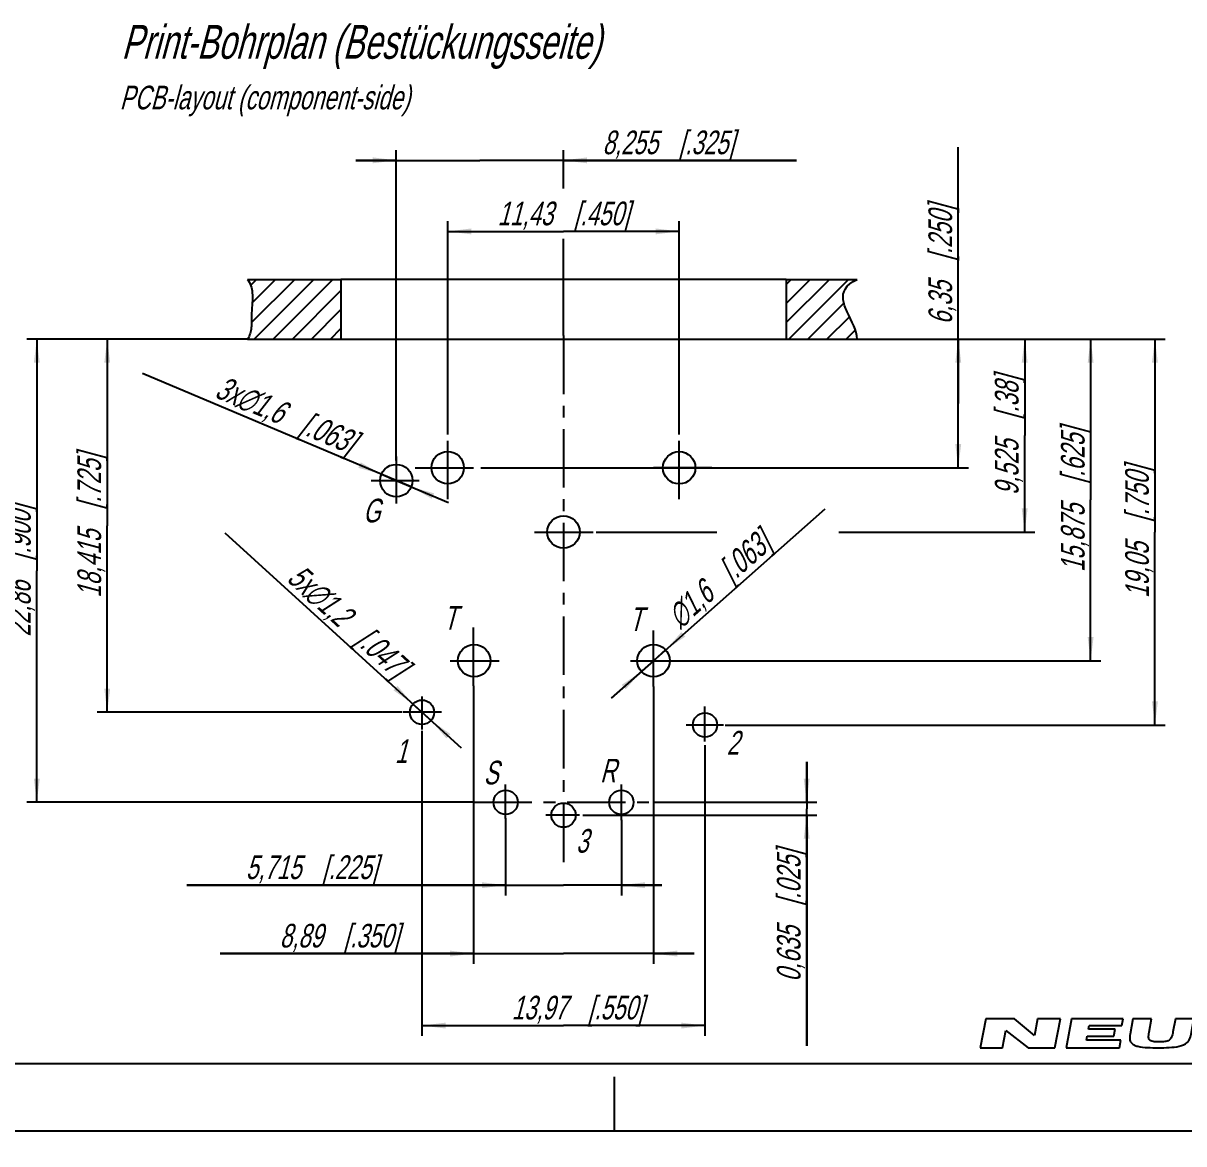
# Model space of a CAD drawing. Header units: millimetres. Extents: x 0 to 420, y -2 to 297.
# Drawn here: x 142.4 to 314.3, y -1.9 to 164 of the extents above; entities that cross this region are included whole.
import ezdxf

# ---------------------------------------------------------------- set-up
doc = ezdxf.new("R2010")
doc.units = ezdxf.units.MM
doc.header["$LTSCALE"] = 23.1
doc.linetypes.add('CENTER', pattern=[0.6, 0.375, -0.075, 0.075, -0.075])
doc.layers.get('0').update_dxf_attribs({"linetype": 'CONTINUOUS'})
for name, color, linetype in [('3D_NOTIZEN', 7, 'CONTINUOUS'), ('DEFAULT_1', 7, 'CENTER'), ('ZEICHNUNGSBEMASSUNGEN', 7, 'CONTINUOUS')]:
    doc.layers.add(name, color=color, linetype=linetype)
doc.styles.get("Standard").update_dxf_attribs({"font": 'txt', "width": 0.7})
doc.styles.add('TEXTSTYLE_2', font='gdt', dxfattribs={"width": 0.7})
doc.dimstyles.new('DIMSTYLE_3', dxfattribs={"dimtxt": 3.5, "dimasz": 3.5, "dimexe": 1.5, "dimexo": 0, "dimtad": 1, "dimdec": 4, "dimlfac": 0.333333, "dimdsep": 46, "dimtxsty": 'STANDARD', "dimblk": '_FILLED', "dimblk1": '_FILLED', "dimblk2": '_FILLED', "dimcen": 0.09, "dimclrt": 5, "dimadec": 4, "dimazin": 2, "dimtp": 0.1, "dimtm": 0.1, "dimtfac": 1, "dimtdec": 4, "dimtmove": 0, "dimatfit": 2, "dimldrblk": '_FILLED', "dimfxl": 1, "dimtolj": 1, "dimarcsym": 0})
doc.dimstyles.new('DIMSTYLE_4', dxfattribs={"dimtxt": 3.5, "dimasz": 3.5, "dimexe": 1.5, "dimexo": 0, "dimgap": 0.875, "dimtad": 1, "dimdec": 4, "dimlfac": 0.333333, "dimdsep": 46, "dimtxsty": 'STANDARD', "dimblk": '_FILLED', "dimblk1": '_FILLED', "dimblk2": '_FILLED', "dimcen": 0.09, "dimclrt": 5, "dimadec": 4, "dimazin": 2, "dimtp": 0.2, "dimtm": 0.2, "dimtfac": 1, "dimtdec": 4, "dimtofl": 0, "dimtmove": 0, "dimatfit": 3, "dimldrblk": '_FILLED', "dimfxl": 1, "dimtolj": 1, "dimarcsym": 0})
doc.dimstyles.new('DIMSTYLE_5', dxfattribs={"dimtxt": 3.5, "dimasz": 3.5, "dimexe": 1.5, "dimexo": 0, "dimgap": 0.875, "dimtad": 1, "dimdec": 4, "dimlfac": 0.333333, "dimdsep": 46, "dimtxsty": 'STANDARD', "dimblk": '_FILLED', "dimblk1": '_FILLED', "dimblk2": '_FILLED', "dimcen": 0.09, "dimclrt": 5, "dimadec": 4, "dimazin": 2, "dimtp": 0.1, "dimtm": 0.1, "dimtfac": 1, "dimtdec": 4, "dimtofl": 0, "dimtmove": 0, "dimatfit": 3, "dimldrblk": '_FILLED', "dimfxl": 1, "dimtolj": 1, "dimarcsym": 0})
doc.dimstyles.new('DIMSTYLE_6', dxfattribs={"dimtxt": 3.5, "dimasz": 3.5, "dimexe": 1.5, "dimexo": 0, "dimgap": 0.875, "dimtad": 1, "dimdec": 3, "dimlfac": 0.333333, "dimdsep": 46, "dimtxsty": 'STANDARD', "dimblk": '_FILLED', "dimblk1": '_FILLED', "dimblk2": '_FILLED', "dimcen": 0.09, "dimclrt": 5, "dimadec": 3, "dimazin": 2, "dimtp": 0.2, "dimtm": 0.2, "dimtfac": 1, "dimtdec": 3, "dimtofl": 0, "dimtmove": 0, "dimatfit": 3, "dimldrblk": '_FILLED', "dimfxl": 1, "dimtolj": 1, "dimarcsym": 0})
pattern_1 = [(45, (0, 0), (-1.414214, 1.414214), [])]

# ---------------------------------------------------------------- blocks, each defined once
blk = doc.blocks.new('NEUTRIK_BL0', base_point=(317.5, 14.46))
at = {"color": 2, "linetype": 'CONTINUOUS'}
for p, q in [((285.01, 16.61), (284.17, 12.31)), ((289.23, 16.61), (285.01, 16.61)), ((292.19, 14.15), (289.23, 16.61)), ((292.68, 16.61), (292.19, 14.15)), ((296.08, 16.61), (292.68, 16.61)), ((295.24, 12.31), (296.08, 16.61)), ((297.67, 16.61), (296.92, 12.31)), ((305.33, 16.61), (297.67, 16.61)), ((300.21, 15.08), (300.3, 15.59)), ((300.3, 15.59), (305.15, 15.59)), ((305.15, 15.59), (305.33, 16.61)), ((306.8, 16.61), (306.37, 14.32)), ((309.56, 16.61), (306.8, 16.61)), ((309.19, 14.6), (309.56, 16.61)), ((313.08, 16.61), (312.72, 14.69)), ((315.83, 16.61), (313.08, 16.61)), ((315.41, 14.32), (315.83, 16.61)), ((316.69, 16.61), (316.49, 15.6)), ((316.49, 15.6), (318.8, 15.6)), ((324.11, 16.61), (316.69, 16.61)), ((318.8, 15.6), (318.15, 12.31)), ((320.95, 12.31), (321.6, 15.6)), ((321.6, 15.6), (323.91, 15.6)), ((323.91, 15.6), (324.11, 16.61)), ((325.04, 16.61), (324.36, 12.31)), ((328.62, 16.61), (325.04, 16.61)), ((327.79, 14.55), (327.97, 15.69)), ((335.68, 16.61), (334.89, 12.31)), ((338.95, 16.61), (335.68, 16.61)), ((338.17, 12.31), (338.95, 16.61)), ((340.61, 16.61), (339.71, 12.31)), ((343.66, 16.61), (340.61, 16.61)), ((343.25, 14.65), (343.66, 16.61)), ((347.25, 16.61), (343.25, 14.65)), ((346.22, 14.51), (350.83, 16.61)), ((350.83, 16.61), (347.25, 16.61)), ((287.48, 12.31), (287.98, 14.85)), ((287.98, 14.85), (291.28, 12.31)), ((299.92, 13.44), (300.02, 14.01)), ((300.02, 14.01), (303.95, 14.01)), ((304.14, 15.08), (300.21, 15.08)), ((303.95, 14.01), (304.14, 15.08)), ((327.43, 12.31), (327.7, 13.99)), ((327.7, 13.99), (330.18, 12.31)), ((333.89, 12.31), (330.65, 14.18)), ((342.75, 12.31), (343.16, 14.24)), ((343.16, 14.24), (346.45, 12.31)), ((350.29, 12.31), (346.22, 14.51)), ((284.17, 12.31), (287.48, 12.31)), ((291.28, 12.31), (295.24, 12.31)), ((296.92, 12.31), (304.82, 12.31)), ((305.01, 13.44), (299.92, 13.44)), ((304.82, 12.31), (305.01, 13.44)), ((318.15, 12.31), (320.95, 12.31)), ((324.36, 12.31), (327.43, 12.31)), ((330.18, 12.31), (333.89, 12.31)), ((334.89, 12.31), (338.17, 12.31)), ((339.71, 12.31), (342.75, 12.31)), ((346.45, 12.31), (350.29, 12.31))]:
    blk.add_line(p, q, dxfattribs=at)
for points, knots in [([(327.97, 15.69), (328.24, 15.69), (328.77, 15.68), (329.42, 15.66), (329.9, 15.61), (330.22, 15.54), (330.48, 15.42), (330.54, 15.25), (330.52, 15.12)], [0, 0, 0, 0, 0.25, 0.5, 0.625, 0.75, 0.875, 1, 1, 1, 1]), ([(333.77, 15.27), (333.77, 15.41), (333.72, 15.63), (333.5, 15.94), (333.07, 16.19), (332.44, 16.37), (331.5, 16.52), (330.23, 16.6), (329.16, 16.61), (328.62, 16.61)], [0, 0, 0, 0, 0.0625, 0.125, 0.25, 0.375, 0.5, 0.75, 1, 1, 1, 1]), ([(306.37, 14.32), (306.32, 14.05), (306.29, 13.56), (306.49, 13.04), (306.92, 12.71), (307.71, 12.45), (308.94, 12.33), (310.02, 12.31), (310.57, 12.31)], [0, 0, 0, 0, 0.125, 0.25, 0.375, 0.5, 0.75, 1, 1, 1, 1]), ([(310.72, 13.18), (310.45, 13.18), (310.05, 13.19), (309.6, 13.26), (309.32, 13.37), (309.15, 13.57), (309.1, 13.86), (309.12, 14.21), (309.16, 14.47), (309.19, 14.6)], [0, 0, 0, 0, 0.25, 0.375, 0.5, 0.625, 0.75, 0.875, 1, 1, 1, 1]), ([(310.57, 12.31), (311.11, 12.31), (312.18, 12.33), (313.68, 12.48), (314.71, 12.88), (315.22, 13.57), (315.36, 14.05), (315.41, 14.32)], [0, 0, 0, 0, 0.25, 0.5, 0.75, 0.875, 1, 1, 1, 1]), ([(312.72, 14.69), (312.67, 14.42), (312.59, 14.03), (312.38, 13.62), (312.09, 13.33), (311.52, 13.2), (310.99, 13.18), (310.72, 13.18)], [0, 0, 0, 0, 0.25, 0.375, 0.5, 0.75, 1, 1, 1, 1]), ([(330.52, 15.12), (330.5, 14.98), (330.37, 14.81), (329.98, 14.65), (329.37, 14.58), (328.59, 14.55), (328.06, 14.55), (327.79, 14.55)], [0, 0, 0, 0, 0.125, 0.25, 0.5, 0.75, 1, 1, 1, 1]), ([(330.65, 14.18), (331, 14.18), (331.69, 14.2), (332.65, 14.29), (333.33, 14.49), (333.69, 14.83), (333.77, 15.1), (333.77, 15.27)], [0, 0, 0, 0, 0.25, 0.5, 0.75, 0.875, 1, 1, 1, 1])]:
    blk.add_open_spline(points, degree=3, knots=knots, dxfattribs=at)
blk = doc.blocks.new('_FILLED')
at = {"color": 0, "linetype": 'BYBLOCK'}
blk.add_solid([(0, 0), (-1, 0.125), (-1, -0.125)], dxfattribs=at)
blk = doc.blocks.new('*D4')
at = {"layer": 'ZEICHNUNGSBEMASSUNGEN', "color": 2, "linetype": 'CONTINUOUS'}
for p, q in [((209.12, 65.89), (209.12, 24.76)), ((235.79, 65.8), (235.79, 24.76)), ((209.12, 26.26), (171.61, 26.26)), ((171.61, 26.26), (222.45, 26.26)), ((241.79, 26.26), (222.45, 26.26)), ((235.79, 26.26), (241.79, 26.26))]:
    blk.add_line(p, q, dxfattribs=at)
at = {"layer": 'ZEICHNUNGSBEMASSUNGEN', "color": 2, "linetype": 'CONTINUOUS', "xscale": 3.5, "yscale": 3.5, "zscale": 3.5}
blk.add_blockref('_FILLED', (209.12, 26.26), dxfattribs=at)
at = {"layer": 'ZEICHNUNGSBEMASSUNGEN', "color": 2, "linetype": 'CONTINUOUS', "xscale": 3.5, "yscale": 3.5, "zscale": 3.5, "rotation": 180}
blk.add_blockref('_FILLED', (235.79, 26.26), dxfattribs=at)
at = {"layer": 'ZEICHNUNGSBEMASSUNGEN', "color": 5, "linetype": 'CONTINUOUS', "insert": (198.11, 30.66), "char_height": 3.5, "width": 39.75, "attachment_point": 3, "line_spacing_factor": 0.9}
blk.add_mtext('\\Q15.0;8,89{\\ftxt.shx;\\W1.000000;\\H3.500000; }[.350]', dxfattribs=at)
blk = doc.blocks.new('*D5')
at = {"layer": 'ZEICHNUNGSBEMASSUNGEN', "color": 2, "linetype": 'CONTINUOUS'}
for p, q in [((197.69, 99.26), (197.69, 145.2)), ((222.45, 139.55), (222.45, 145.2)), ((197.69, 143.7), (191.69, 143.7)), ((191.69, 143.7), (210.07, 143.7)), ((256.98, 143.7), (210.07, 143.7)), ((222.45, 143.7), (256.98, 143.7)), ((222.45, 117.77), (222.45, 132.1))]:
    blk.add_line(p, q, dxfattribs=at)
at = {"layer": 'ZEICHNUNGSBEMASSUNGEN', "color": 2, "linetype": 'CONTINUOUS', "xscale": 3.5, "yscale": 3.5, "zscale": 3.5}
blk.add_blockref('_FILLED', (197.69, 143.7), dxfattribs=at)
at = {"layer": 'ZEICHNUNGSBEMASSUNGEN', "color": 2, "linetype": 'CONTINUOUS', "xscale": 3.5, "yscale": 3.5, "zscale": 3.5, "rotation": 180}
blk.add_blockref('_FILLED', (222.45, 143.7), dxfattribs=at)
at = {"layer": 'ZEICHNUNGSBEMASSUNGEN', "color": 5, "linetype": 'CONTINUOUS', "insert": (228.23, 148.11), "char_height": 3.5, "width": 43.125, "attachment_point": 1, "line_spacing_factor": 0.9}
blk.add_mtext('\\Q15.0;8,255{\\ftxt.shx;\\W1.000000;\\H3.500000; }[.325]', dxfattribs=at)
blk = doc.blocks.new('*D6')
at = {"layer": 'ZEICHNUNGSBEMASSUNGEN', "color": 2, "linetype": 'CONTINUOUS'}
for p, q in [((201.49, 59.26), (201.49, 14.1)), ((243.4, 57.13), (243.4, 14.1)), ((201.49, 15.6), (222.45, 15.6)), ((243.4, 15.6), (222.45, 15.6))]:
    blk.add_line(p, q, dxfattribs=at)
at = {"layer": 'ZEICHNUNGSBEMASSUNGEN', "color": 2, "linetype": 'CONTINUOUS', "xscale": 3.5, "yscale": 3.5, "zscale": 3.5, "rotation": 180}
blk.add_blockref('_FILLED', (201.49, 15.6), dxfattribs=at)
at = {"layer": 'ZEICHNUNGSBEMASSUNGEN', "color": 2, "linetype": 'CONTINUOUS', "xscale": 3.5, "yscale": 3.5, "zscale": 3.5}
blk.add_blockref('_FILLED', (243.4, 15.6), dxfattribs=at)
at = {"layer": 'ZEICHNUNGSBEMASSUNGEN', "color": 5, "linetype": 'CONTINUOUS', "insert": (224.53, 20.01), "char_height": 3.5, "width": 42.375, "attachment_point": 2, "line_spacing_factor": 0.9}
blk.add_mtext('\\Q15.0;13,97{\\ftxt.shx;\\W1.000000;\\H3.500000; }[.550]', dxfattribs=at)
blk = doc.blocks.new('*D7')
at = {"layer": 'ZEICHNUNGSBEMASSUNGEN', "color": 2, "linetype": 'CONTINUOUS'}
for p, q in [((197.69, 96.29), (160.09, 112.16)), ((195.47, 97.22), (197.69, 96.29)), ((199.9, 95.36), (197.69, 96.29)), ((197.69, 96.29), (205.42, 93.02))]:
    blk.add_line(p, q, dxfattribs=at)
at = {"layer": 'ZEICHNUNGSBEMASSUNGEN', "color": 2, "linetype": 'CONTINUOUS', "xscale": 3.5, "yscale": 3.5, "zscale": 3.5}
for p, rotation in [((195.47, 97.22), 337.1117105441), ((199.9, 95.36), 157.1117105441)]:
    blk.add_blockref('_FILLED', p, dxfattribs=dict(at, rotation=rotation))
at = {"layer": 'ZEICHNUNGSBEMASSUNGEN', "color": 5, "linetype": 'CONTINUOUS', "insert": (192.13, 103.42), "char_height": 3.5, "width": 49.375, "attachment_point": 3, "rotation": 337.1131, "line_spacing_factor": 0.9}
blk.add_mtext('\\Q15.0;3x\\fgdt;{\\fgdt;n}\\ftxt;1,6{\\ftxt.shx;\\W1.000000;\\H3.500000; }[.063]', dxfattribs=at)
blk = doc.blocks.new('*D8')
at = {"layer": 'ZEICHNUNGSBEMASSUNGEN', "color": 2, "linetype": 'CONTINUOUS'}
for p, q in [((235.79, 69.62), (261.23, 92.13)), ((237.58, 71.21), (235.79, 69.62)), ((235.79, 69.62), (229.49, 64.05)), ((233.99, 68.03), (235.79, 69.62))]:
    blk.add_line(p, q, dxfattribs=at)
at = {"layer": 'ZEICHNUNGSBEMASSUNGEN', "color": 2, "linetype": 'CONTINUOUS', "xscale": 3.5, "yscale": 3.5, "zscale": 3.5}
for p, rotation in [((237.58, 71.21), 221.4981437602), ((233.99, 68.03), 41.5008802679)]:
    blk.add_blockref('_FILLED', p, dxfattribs=dict(at, rotation=rotation))
at = {"layer": 'ZEICHNUNGSBEMASSUNGEN', "color": 5, "linetype": 'CONTINUOUS', "insert": (237.4, 76.94), "char_height": 3.5, "width": 41.875, "attachment_point": 1, "rotation": 41.4991, "line_spacing_factor": 0.9, "style": 'TEXTSTYLE_2'}
blk.add_mtext('\\Q15.0;{\\fgdt;n}\\ftxt;1,6{\\ftxt.shx;\\W1.000000;\\H3.500000; }[.063]', dxfattribs=at)
blk = doc.blocks.new('*D9')
at = {"layer": 'ZEICHNUNGSBEMASSUNGEN', "color": 2, "linetype": 'CONTINUOUS'}
for p, q in [((201.49, 61.99), (172.35, 88.49)), ((200.16, 63.2), (201.49, 61.99)), ((202.83, 60.78), (201.49, 61.99)), ((201.49, 61.99), (207.27, 56.74))]:
    blk.add_line(p, q, dxfattribs=at)
at = {"layer": 'ZEICHNUNGSBEMASSUNGEN', "color": 2, "linetype": 'CONTINUOUS', "xscale": 3.5, "yscale": 3.5, "zscale": 3.5}
for p, rotation in [((200.16, 63.2), 317.7199864095), ((202.83, 60.78), 137.7207035666)]:
    blk.add_blockref('_FILLED', p, dxfattribs=dict(at, rotation=rotation))
at = {"layer": 'ZEICHNUNGSBEMASSUNGEN', "color": 5, "linetype": 'CONTINUOUS', "insert": (199.86, 69.43), "char_height": 3.5, "width": 49.75, "attachment_point": 3, "rotation": 317.7201, "line_spacing_factor": 0.9}
blk.add_mtext('\\Q15.0;5x\\fgdt;{\\fgdt;n}\\ftxt;1,2{\\ftxt.shx;\\W1.000000;\\H3.500000; }[.047]', dxfattribs=at)
blk = doc.blocks.new('*D10')
at = {"layer": 'ZEICHNUNGSBEMASSUNGEN', "color": 2, "linetype": 'CONTINUOUS'}
for p, q in [((213.88, 46.29), (213.88, 34.88)), ((231.02, 46.04), (231.02, 34.88)), ((213.88, 36.38), (166.67, 36.38)), ((166.67, 36.38), (222.45, 36.38)), ((237.02, 36.38), (222.45, 36.38)), ((231.02, 36.38), (237.02, 36.38))]:
    blk.add_line(p, q, dxfattribs=at)
at = {"layer": 'ZEICHNUNGSBEMASSUNGEN', "color": 2, "linetype": 'CONTINUOUS', "xscale": 3.5, "yscale": 3.5, "zscale": 3.5}
blk.add_blockref('_FILLED', (213.88, 36.38), dxfattribs=at)
at = {"layer": 'ZEICHNUNGSBEMASSUNGEN', "color": 2, "linetype": 'CONTINUOUS', "xscale": 3.5, "yscale": 3.5, "zscale": 3.5, "rotation": 180}
blk.add_blockref('_FILLED', (231.02, 36.38), dxfattribs=at)
at = {"layer": 'ZEICHNUNGSBEMASSUNGEN', "color": 5, "linetype": 'CONTINUOUS', "insert": (194.92, 40.79), "char_height": 3.5, "width": 42.375, "attachment_point": 3, "line_spacing_factor": 0.9}
blk.add_mtext('\\Q15.0;5,715{\\ftxt.shx;\\W1.000000;\\H3.500000; }[.225]', dxfattribs=at)
blk = doc.blocks.new('*D11')
at = {"layer": 'ZEICHNUNGSBEMASSUNGEN', "color": 2, "linetype": 'CONTINUOUS'}
for p, q in [((175.65, 117.24), (142.94, 117.24)), ((144.44, 117.24), (144.44, 82.95)), ((144.44, 48.66), (144.44, 82.95)), ((209.12, 48.66), (142.94, 48.66))]:
    blk.add_line(p, q, dxfattribs=at)
at = {"layer": 'ZEICHNUNGSBEMASSUNGEN', "color": 2, "linetype": 'CONTINUOUS', "xscale": 3.5, "yscale": 3.5, "zscale": 3.5}
for p, rotation in [((144.44, 117.24), 90), ((144.44, 48.66), 270)]:
    blk.add_blockref('_FILLED', p, dxfattribs=dict(at, rotation=rotation))
at = {"layer": 'ZEICHNUNGSBEMASSUNGEN', "color": 5, "linetype": 'CONTINUOUS', "insert": (140.03, 82.95), "char_height": 3.5, "width": 44.625, "attachment_point": 2, "rotation": 90, "line_spacing_factor": 0.9}
blk.add_mtext('\\Q15.0;22,86{\\ftxt.shx;\\W1.000000;\\H3.500000; }[.900]', dxfattribs=at)
blk = doc.blocks.new('*D12')
at = {"layer": 'ZEICHNUNGSBEMASSUNGEN', "color": 2, "linetype": 'CONTINUOUS'}
for p, q in [((255.45, 117.24), (302.03, 117.24)), ((300.53, 117.24), (300.53, 93.43)), ((300.53, 69.62), (300.53, 93.43)), ((238.94, 69.62), (302.03, 69.62))]:
    blk.add_line(p, q, dxfattribs=at)
at = {"layer": 'ZEICHNUNGSBEMASSUNGEN', "color": 2, "linetype": 'CONTINUOUS', "xscale": 3.5, "yscale": 3.5, "zscale": 3.5}
for p, rotation in [((300.53, 117.24), 90), ((300.53, 69.62), 270)]:
    blk.add_blockref('_FILLED', p, dxfattribs=dict(at, rotation=rotation))
at = {"layer": 'ZEICHNUNGSBEMASSUNGEN', "color": 5, "linetype": 'CONTINUOUS', "insert": (296.13, 93.43), "char_height": 3.5, "width": 46.5, "attachment_point": 2, "rotation": 90, "line_spacing_factor": 0.9}
blk.add_mtext('\\Q15.0;15,875{\\ftxt.shx;\\W1.000000;\\H3.500000; }[.625]', dxfattribs=at)
blk = doc.blocks.new('*D13')
at = {"layer": 'ZEICHNUNGSBEMASSUNGEN', "color": 2, "linetype": 'CONTINUOUS'}
for p, q in [((255.45, 117.24), (311.55, 117.24)), ((310.05, 117.24), (310.05, 88.67)), ((310.05, 60.09), (310.05, 88.67)), ((246.41, 60.09), (311.55, 60.09))]:
    blk.add_line(p, q, dxfattribs=at)
at = {"layer": 'ZEICHNUNGSBEMASSUNGEN', "color": 2, "linetype": 'CONTINUOUS', "xscale": 3.5, "yscale": 3.5, "zscale": 3.5}
for p, rotation in [((310.05, 117.24), 90), ((310.05, 60.09), 270)]:
    blk.add_blockref('_FILLED', p, dxfattribs=dict(at, rotation=rotation))
at = {"layer": 'ZEICHNUNGSBEMASSUNGEN', "color": 5, "linetype": 'CONTINUOUS', "insert": (305.65, 88.67), "char_height": 3.5, "width": 42.75, "attachment_point": 2, "rotation": 90, "line_spacing_factor": 0.9}
blk.add_mtext('\\Q15.0;19,05{\\ftxt.shx;\\W1.000000;\\H3.500000; }[.750]', dxfattribs=at)
blk = doc.blocks.new('*D14')
at = {"layer": 'ZEICHNUNGSBEMASSUNGEN', "color": 2, "linetype": 'CONTINUOUS'}
for p, q in [((258.47, 48.66), (258.47, 54.66)), ((258.47, 54.66), (258.47, 47.7)), ((235.79, 48.66), (259.97, 48.66)), ((225.3, 46.75), (259.97, 46.75)), ((258.47, 12.6), (258.47, 47.7)), ((258.47, 46.75), (258.47, 12.6))]:
    blk.add_line(p, q, dxfattribs=at)
at = {"layer": 'ZEICHNUNGSBEMASSUNGEN', "color": 2, "linetype": 'CONTINUOUS', "xscale": 3.5, "yscale": 3.5, "zscale": 3.5}
for p, rotation in [((258.47, 48.66), 270), ((258.47, 46.75), 90)]:
    blk.add_blockref('_FILLED', p, dxfattribs=dict(at, rotation=rotation))
at = {"layer": 'ZEICHNUNGSBEMASSUNGEN', "color": 5, "linetype": 'CONTINUOUS', "insert": (254.06, 41.6), "char_height": 3.5, "width": 43.5, "attachment_point": 3, "rotation": 90, "line_spacing_factor": 0.9}
blk.add_mtext('\\Q15.0;0,635{\\ftxt.shx;\\W1.000000;\\H3.500000; }[.025]', dxfattribs=at)
blk = doc.blocks.new('*D15')
at = {"layer": 'ZEICHNUNGSBEMASSUNGEN', "color": 2, "linetype": 'CONTINUOUS'}
for p, q in [((280.92, 107.72), (280.92, 145.65)), ((255.45, 117.24), (282.42, 117.24)), ((280.92, 117.24), (280.92, 107.72)), ((280.92, 98.19), (280.92, 107.72)), ((210.2, 98.19), (282.42, 98.19))]:
    blk.add_line(p, q, dxfattribs=at)
at = {"layer": 'ZEICHNUNGSBEMASSUNGEN', "color": 2, "linetype": 'CONTINUOUS', "xscale": 3.5, "yscale": 3.5, "zscale": 3.5}
for p, rotation in [((280.92, 117.24), 90), ((280.92, 98.19), 270)]:
    blk.add_blockref('_FILLED', p, dxfattribs=dict(at, rotation=rotation))
at = {"layer": 'ZEICHNUNGSBEMASSUNGEN', "color": 5, "linetype": 'CONTINUOUS', "insert": (276.51, 119.4), "char_height": 3.5, "width": 39.375, "attachment_point": 1, "rotation": 90, "line_spacing_factor": 0.9}
blk.add_mtext('\\Q15.0;6,35{\\ftxt.shx;\\W1.000000;\\H3.500000; }[.250]', dxfattribs=at)
blk = doc.blocks.new('*D16')
at = {"layer": 'ZEICHNUNGSBEMASSUNGEN', "color": 2, "linetype": 'CONTINUOUS'}
for p, q in [((205.3, 103.09), (205.3, 134.68)), ((239.59, 103.09), (239.59, 134.68)), ((205.3, 133.18), (222.45, 133.18)), ((239.59, 133.18), (222.45, 133.18))]:
    blk.add_line(p, q, dxfattribs=at)
at = {"layer": 'ZEICHNUNGSBEMASSUNGEN', "color": 2, "linetype": 'CONTINUOUS', "xscale": 3.5, "yscale": 3.5, "zscale": 3.5, "rotation": 180}
blk.add_blockref('_FILLED', (205.3, 133.18), dxfattribs=at)
at = {"layer": 'ZEICHNUNGSBEMASSUNGEN', "color": 2, "linetype": 'CONTINUOUS', "xscale": 3.5, "yscale": 3.5, "zscale": 3.5}
blk.add_blockref('_FILLED', (239.59, 133.18), dxfattribs=at)
at = {"layer": 'ZEICHNUNGSBEMASSUNGEN', "color": 5, "linetype": 'CONTINUOUS', "insert": (222.45, 137.59), "char_height": 3.5, "width": 41.625, "attachment_point": 2, "line_spacing_factor": 0.9}
blk.add_mtext('\\Q15.0;11,43{\\ftxt.shx;\\W1.000000;\\H3.500000; }[.450]', dxfattribs=at)
blk = doc.blocks.new('*D17')
at = {"layer": 'ZEICHNUNGSBEMASSUNGEN', "color": 2, "linetype": 'CONTINUOUS'}
for p, q in [((175.65, 117.24), (153.37, 117.24)), ((154.87, 117.24), (154.87, 89.61)), ((154.87, 61.99), (154.87, 89.61)), ((198.51, 61.99), (153.37, 61.99))]:
    blk.add_line(p, q, dxfattribs=at)
at = {"layer": 'ZEICHNUNGSBEMASSUNGEN', "color": 2, "linetype": 'CONTINUOUS', "xscale": 3.5, "yscale": 3.5, "zscale": 3.5}
for p, rotation in [((154.87, 117.24), 90), ((154.87, 61.99), 270)]:
    blk.add_blockref('_FILLED', p, dxfattribs=dict(at, rotation=rotation))
at = {"layer": 'ZEICHNUNGSBEMASSUNGEN', "color": 5, "linetype": 'CONTINUOUS', "insert": (150.46, 89.61), "char_height": 3.5, "width": 45.75, "attachment_point": 2, "rotation": 90, "line_spacing_factor": 0.9}
blk.add_mtext('\\Q15.0;18,415{\\ftxt.shx;\\W1.000000;\\H3.500000; }[.725]', dxfattribs=at)
blk = doc.blocks.new('*D18')
at = {"layer": 'ZEICHNUNGSBEMASSUNGEN', "color": 2, "linetype": 'CONTINUOUS'}
for p, q in [((255.45, 117.24), (292.26, 117.24)), ((290.76, 117.24), (290.76, 102.96)), ((290.76, 88.67), (290.76, 102.96)), ((227.27, 88.67), (245.15, 88.67)), ((263.21, 88.67), (292.26, 88.67))]:
    blk.add_line(p, q, dxfattribs=at)
at = {"layer": 'ZEICHNUNGSBEMASSUNGEN', "color": 2, "linetype": 'CONTINUOUS', "xscale": 3.5, "yscale": 3.5, "zscale": 3.5}
for p, rotation in [((290.76, 117.24), 90), ((290.76, 88.67), 270)]:
    blk.add_blockref('_FILLED', p, dxfattribs=dict(at, rotation=rotation))
at = {"layer": 'ZEICHNUNGSBEMASSUNGEN', "color": 5, "linetype": 'CONTINUOUS', "insert": (286.35, 102.96), "char_height": 3.5, "width": 39.375, "attachment_point": 2, "rotation": 90, "line_spacing_factor": 0.9}
blk.add_mtext('\\Q15.0;9,525{\\ftxt.shx;\\W1.000000;\\H3.500000; }[.38]', dxfattribs=at)

msp = doc.modelspace()

# ---------------------------------------------------------------- hatches: boundary and pattern name
at = {"linetype": 'CONTINUOUS'}
h = msp.add_hatch(dxfattribs=at)
h.set_pattern_fill('dxsec_17', color=2, scale=2, angle=45, style=0, pattern_type=0)
h.set_pattern_definition(pattern_1)
edge = h.paths.add_edge_path()
edge.add_line((189.4917, 126.07695), (189.4917, 117.23573))
edge.add_line((175.65102, 126.07695), (189.4917, 126.07695))
edge.add_spline(control_points=[(175.65102, 126.07695), (176.1044, 125.44854), (176.57362, 123.83618), (176.16789, 121.37012), (176.33263, 119.02661), (175.99337, 117.7694), (175.65102, 117.23573)], knot_values=[0, 0, 0, 0, 0.231168778, 0.56374882, 0.806064019, 1, 1, 1, 1], degree=3, periodic=0)
edge.add_line((175.65102, 117.23573), (189.4917, 117.23573))
h = msp.add_hatch(dxfattribs=at)
h.set_pattern_fill('dxsec_19', color=2, scale=2, angle=45, style=0, pattern_type=0)
h.set_pattern_definition(pattern_1)
edge = h.paths.add_edge_path()
edge.add_spline(control_points=[(265.93879, 117.23076), (265.99943, 118.46999), (264.69634, 120.50617), (263.51529, 123.65582), (264.17855, 125.23513), (265.93879, 126.07197)], knot_values=[0, 0, 0, 0, 0.438871593, 0.629708158, 1, 1, 1, 1], degree=3, periodic=0)
edge.add_line((255.44252, 126.07197), (265.93879, 126.07197))
edge.add_line((255.44252, 126.07197), (255.44252, 117.23076))
edge.add_line((255.44252, 117.23076), (265.93879, 117.23076))

# ---------------------------------------------------------------- linework, layer by layer
at = {"color": 7, "linetype": 'CONTINUOUS'}
for p, q in [((175.65102, 126.07695), (189.4917, 126.07695)), ((175.65102, 126.07695), (189.4917, 126.07695)), ((189.45043, 126.08588), (255.45043, 126.08588)), ((189.4917, 126.07695), (189.4917, 117.23573)), ((189.4917, 126.07695), (189.4917, 117.23573)), ((255.44252, 126.07197), (265.93879, 126.07197)), ((255.44252, 126.07197), (255.44252, 117.23076)), ((255.44252, 126.07197), (265.93879, 126.07197)), ((255.44252, 126.07197), (255.44252, 117.23076)), ((175.65102, 117.23573), (189.4917, 117.23573)), ((175.65102, 117.23573), (189.4917, 117.23573)), ((189.45043, 117.24467), (255.45043, 117.24467)), ((255.44252, 117.23076), (265.93879, 117.23076)), ((255.44252, 117.23076), (265.93879, 117.23076)), ((12.5, 10), (410, 10)), ((230, 0), (230, 8)), ((0, 0), (420, 0))]:
    msp.add_line(p, q, dxfattribs=at)
for centre, radius in [((205.30433, 98.1947), 2.4), ((239.57817, 98.18454), 2.4), ((197.68554, 96.2898), 2.4), ((222.45043, 88.66949), 2.4), ((209.21697, 69.61963), 2.4), ((235.78503, 69.61963), 2.4), ((201.4949, 61.99075), 1.8), ((243.40498, 60.09455), 1.8), ((213.87751, 48.65585), 1.8), ((231.02253, 48.65585), 1.8), ((222.45043, 46.75085), 1.8)]:
    msp.add_circle(centre, radius, dxfattribs=at)
for points, knots in [([(175.65102, 126.07695), (176.1044, 125.44854), (176.57362, 123.83618), (176.16789, 121.37012), (176.33263, 119.02661), (175.99337, 117.7694), (175.65102, 117.23573)], [0, 0, 0, 0, 0.231168778, 0.56374882, 0.806064019, 1, 1, 1, 1]), ([(175.65102, 126.07695), (176.1044, 125.44854), (176.57362, 123.83618), (176.16789, 121.37012), (176.33263, 119.02661), (175.99337, 117.7694), (175.65102, 117.23573)], [0, 0, 0, 0, 0.231168778, 0.56374882, 0.806064019, 1, 1, 1, 1]), ([(265.93879, 117.23076), (265.99943, 118.46999), (264.69634, 120.50617), (263.51529, 123.65582), (264.17855, 125.23513), (265.93879, 126.07197)], [0, 0, 0, 0, 0.438871593, 0.629708158, 1, 1, 1, 1]), ([(265.93879, 117.23076), (265.99943, 118.46999), (264.69634, 120.50617), (263.51529, 123.65582), (264.17855, 125.23513), (265.93879, 126.07197)], [0, 0, 0, 0, 0.438871593, 0.629708158, 1, 1, 1, 1])]:
    msp.add_open_spline(points, degree=3, knots=knots, dxfattribs=at)
at = {"layer": 'DEFAULT_1', "color": 2, "linetype": 'CENTER'}
for p, q in [((222.45043, 117.76921), (222.45043, 38.77742)), ((205.30433, 93.52581), (205.30433, 103.08646)), ((239.59434, 93.52581), (239.59434, 103.08646)), ((197.68554, 99.85648), (197.68554, 92.91864)), ((200.45962, 98.1947), (210.19609, 98.1947)), ((244.42288, 98.18304), (234.68641, 98.18304)), ((193.98217, 96.2898), (201.0717, 96.2898)), ((218.17937, 88.66949), (227.27491, 88.66949)), ((209.11501, 65.88608), (209.11501, 75.34007)), ((235.78503, 65.80351), (235.78503, 74.08089)), ((205.65874, 69.61963), (212.93882, 69.61963)), ((232.39815, 69.61963), (238.93986, 69.61963)), ((201.4949, 59.42119), (201.4949, 64.30109)), ((204.39836, 61.99075), (198.64789, 61.99075)), ((243.40498, 57.65475), (243.40498, 62.85146)), ((246.15117, 60.09455), (240.61414, 60.09455)), ((213.87751, 46.26059), (213.87751, 51.30238)), ((231.02253, 46.03159), (231.02253, 51.30238)), ((209.11501, 48.65585), (235.78503, 48.65585)), ((224.81634, 46.75085), (219.81261, 46.75085))]:
    msp.add_line(p, q, dxfattribs=at)

# ---------------------------------------------------------------- block references
at = {"color": 2, "linetype": 'CONTINUOUS'}
msp.add_blockref('NEUTRIK_BL0', (317.50114, 14.46267), dxfattribs=at)

# ---------------------------------------------------------------- texts
at = {"layer": '3D_NOTIZEN', "color": 5, "linetype": 'CONTINUOUS', "attachment_point": 1, "line_spacing_factor": 0.9}
for s, insert, char_height, width in [('\\Q15.0;Print-Bohrplan (Bestückungsseite)', (156.96433, 163.73678), 5, 165.25), ('\\Q15.0;PCB-layout (component-side)', (156.71532, 154.75097), 3.5, 96.625), ('\\Q15.0;G', (192.76258, 93.59529), 3.5, 4.125), ('\\Q15.0;T', (204.665, 77.73678), 3.5, 4.5), ('\\Q15.0;T', (232.15866, 77.50863), 3.5, 4.5), ('\\Q15.0;2', (246.63329, 59.22792), 3.5, 4.125), ('\\Q15.0;1', (197.48208, 57.97983), 3.5, 3), ('\\Q15.0;R', (227.86322, 55.09036), 3.5, 4.125), ('\\Q15.0;S', (210.61597, 54.8065), 3.5, 4.125), ('\\Q15.0;3', (224.29113, 44.70084), 3.5, 3.75)]:
    msp.add_mtext(s, dxfattribs=dict(at, insert=insert, char_height=char_height, width=width))

# ---------------------------------------------------------------- dimensions: what is measured, and where the dimension line sits
at = {"layer": 'ZEICHNUNGSBEMASSUNGEN', "color": 2, "linetype": 'CONTINUOUS'}
for base, p1, p2, angle, dimstyle, picture, middle in [((280.92082, 117.24467), (210.19609, 98.1947), (255.45043, 117.24467), 90, 'DIMSTYLE_4', '*D15', (280.92082, 132.5201)), ((197.68554, 143.7013), (222.45043, 117.76921), (197.68554, 99.26216), 180, 'DIMSTYLE_4', '*D5', (242.60457, 143.7013)), ((290.75888, 88.66949), (255.45043, 117.24467), (227.27491, 88.66949), 270, 'DIMSTYLE_6', '*D18', (290.75888, 102.95708)), ((144.43601, 48.65585), (175.65102, 117.23573), (209.11501, 48.65585), 270, 'DIMSTYLE_4', '*D11', (144.43601, 82.94579)), ((154.86707, 61.99075), (175.65102, 117.23573), (198.50748, 61.99075), 270, 'DIMSTYLE_4', '*D17', (154.86707, 89.61324)), ((300.53417, 69.61963), (255.45043, 117.24467), (238.93986, 69.61963), 270, 'DIMSTYLE_4', '*D12', (300.53417, 93.43215)), ((310.05147, 60.09455), (255.45043, 117.24467), (246.40632, 60.09455), 270, 'DIMSTYLE_4', '*D13', (310.05147, 88.66961)), ((209.11501, 26.25509), (235.78503, 65.80351), (209.11501, 65.88608), 180, 'DIMSTYLE_4', '*D4', (184.85708, 26.25509)), ((258.46607, 46.75085), (235.78503, 48.65585), (225.30362, 46.75085), 270, 'DIMSTYLE_5', '*D14', (258.46607, 27.0992))]:
    dim = msp.add_linear_dim(base=base, p1=p1, p2=p2, angle=angle, dimstyle=dimstyle, dxfattribs=at)
    dim.commit()
    dim.dimension.update_dxf_attribs({"geometry": picture, "text_midpoint": middle, "dimtype": 160})
for base, p1, p2, dimstyle, picture, middle in [((239.59434, 133.18023), (205.30433, 103.08646), (239.59434, 103.08646), 'DIMSTYLE_4', '*D16', (222.44933, 133.18023)), ((243.40498, 15.60247), (201.4949, 59.26048), (243.40498, 57.12595), 'DIMSTYLE_4', '*D6', (224.53029, 15.60247)), ((231.02253, 36.38019), (213.87751, 46.28523), (231.02253, 46.0385), 'DIMSTYLE_5', '*D10', (180.79377, 36.38019))]:
    dim = msp.add_linear_dim(base=base, p1=p1, p2=p2, dimstyle=dimstyle, dxfattribs=at)
    dim.commit()
    dim.dimension.update_dxf_attribs({"geometry": picture, "text_midpoint": middle, "dimtype": 160})
for p1, p2, text, picture, middle in [((195.47448, 97.22319), (199.8966, 95.35641), '3x%%c<>', '*D7', (176.2828, 108.20772)), ((237.58255, 71.20989), (233.98751, 68.02937), '%%c<>', '*D8', (249.01866, 84.87341)), ((200.16314, 63.20171), (202.82666, 60.7798), '5x%%c<>', '*D9', (186.41039, 79.29658))]:
    dim = msp.add_diameter_dim_2p(p1=p1, p2=p2, text=text, dimstyle='DIMSTYLE_3', override={"dimpost": '<>'}, dxfattribs=at)
    dim.commit()
    dim.dimension.update_dxf_attribs({"geometry": picture, "text_midpoint": middle, "dimtype": 163})

doc.saveas('drawing.dxf')
